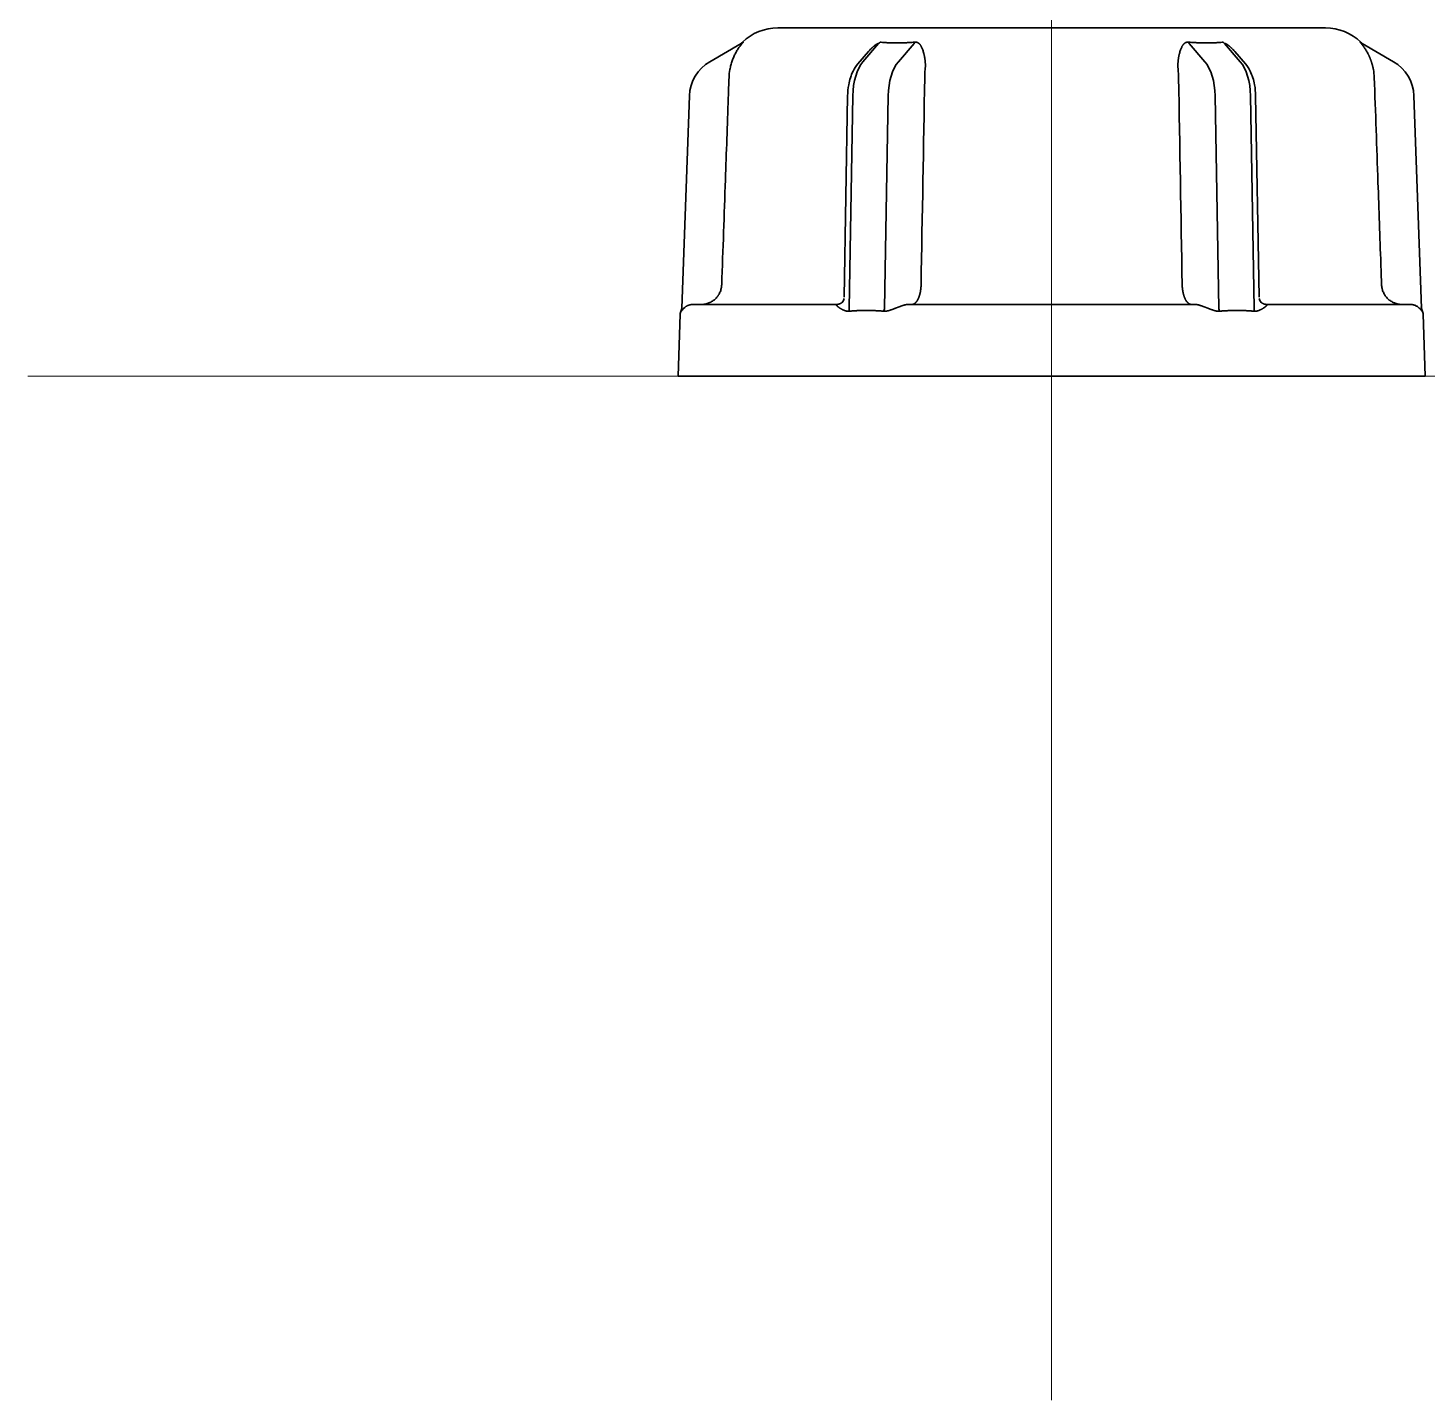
# Model space of a CAD drawing. Extents: x 6336 to 10269, y -393 to 2899.
# Drawn here: x 8641.7 to 8710, y 2008.5 to 2075.5 of the extents above; entities that cross this region are included whole.
import ezdxf

# ---------------------------------------------------------------- set-up
doc = ezdxf.new("R2010")
doc.units = 0
doc.header["$LTSCALE"] = 5
doc.layers.get('0').update_dxf_attribs({"linetype": 'CONTINUOUS', "lineweight": 0})
doc.layers.add('1', color=7, linetype='CONTINUOUS', true_color=0xffffff)

msp = doc.modelspace()

# ---------------------------------------------------------------- linework, layer by layer
at = {"color": 4}
for p, q in [((8691.673, 2108.526), (8691.673, 2008.526)), ((8641.673, 2058.526), (8741.673, 2058.526))]:
    msp.add_line(p, q, dxfattribs=at)
at = {"layer": '1', "color": 7, "linetype": 'Continuous', "lineweight": 35}
for p, q in [((8678.293, 2075.526), (8705.052, 2075.526)), ((8676.505, 2074.764), (8674.975, 2073.88)), ((8676.527, 2074.796), (8676.58, 2074.824)), ((8682.458, 2073.88), (8683.223, 2074.764)), ((8684.955, 2074.764), (8684.19, 2073.88)), ((8698.391, 2074.764), (8699.156, 2073.88)), ((8700.888, 2073.88), (8700.123, 2074.764)), ((8706.766, 2074.824), (8706.818, 2074.796)), ((8708.371, 2073.88), (8706.84, 2074.764)), ((8682.727, 2074.378), (8682.205, 2073.775)), ((8700.619, 2074.378), (8701.141, 2073.775)), ((8673.976, 2072.218), (8673.614, 2061.848)), ((8681.708, 2072.209), (8681.537, 2062.38)), ((8681.958, 2072.218), (8681.777, 2061.848)), ((8683.509, 2061.848), (8683.69, 2072.218)), ((8699.836, 2061.848), (8699.655, 2072.218)), ((8701.387, 2072.218), (8701.568, 2061.848)), ((8701.637, 2072.209), (8701.809, 2062.38)), ((8709.732, 2061.848), (8709.37, 2072.218)), ((8673.584, 2061.696), (8673.572, 2061.732)), ((8674.142, 2062.026), (8681.175, 2062.026)), ((8684.639, 2062.026), (8698.706, 2062.026)), ((8702.171, 2062.026), (8709.204, 2062.026)), ((8709.773, 2061.732), (8709.762, 2061.696)), ((8673.528, 2061.544), (8673.423, 2058.526)), ((8709.923, 2058.526), (8709.818, 2061.544)), ((8673.423, 2058.526), (8691.673, 2058.526)), ((8691.673, 2058.526), (8709.923, 2058.526))]:
    msp.add_line(p, q, dxfattribs=at)
for centre, radius, start, end in [((8678.293, 2073.026), 2.5, 90, 133.58391), ((8705.052, 2073.026), 2.5, 46.33055, 90), ((8675.975, 2072.148), 2, 120, 178), ((8707.371, 2072.148), 2, 2, 60), ((8674.028, 2061.526), 0.5, 155.77647, 178), ((8709.318, 2061.526), 0.5, 2, 24.23094)]:
    msp.add_arc(centre, radius, start, end, dxfattribs=at)
for centre, major_axis, ratio, start_param, end_param in [((8676.255, 2075.197), (0.25, -0.433), 0.982349, 0, 0.241128), ((8683.098, 2075.198), (-0.06, -0.497), 0.631469, 0.592654, 0.833485), ((8684.83, 2075.197), (0.05, -0.498), 0.350879, 0.480716, 0.72184), ((8707.09, 2075.197), (0.25, 0.433), 0.982349, 2.900465, 3.141593), ((8682.958, 2072.148), (0, -2), 0.5, 3.665191, 4.677482), ((8684.69, 2072.148), (0, 2), 0.5, 0.523599, 1.53589), ((8673.117, 2061.938), (0.5, -0.017), 1, 5.892448, 6.302148), ((8710.229, 2061.938), (-0.5, -0.017), 1, 6.264223, 6.674123)]:
    msp.add_ellipse(centre, major_axis=major_axis, ratio=ratio, start_param=start_param, end_param=end_param, dxfattribs=at)
at = {"layer": '1', "color": 7, "linetype": 'Continuous', "lineweight": 35, "extrusion": (0, 0, -1)}
for centre, major_axis, ratio, start_param, end_param in [((8698.516, 2075.197), (-0.05, -0.498), 0.350879, 0.480716, 0.72184), ((8700.248, 2075.198), (0.06, -0.497), 0.631469, 0.592654, 0.833485), ((8698.656, 2072.148), (0, 2), 0.5, 0.523599, 1.53589), ((8700.388, 2072.148), (0, -2), 0.5, 3.665191, 4.677482)]:
    msp.add_ellipse(centre, major_axis=major_axis, ratio=ratio, start_param=start_param, end_param=end_param, dxfattribs=at)
at = {"layer": '1', "color": 7, "linetype": 'Continuous', "lineweight": 35}
for points, knots in [([(8676.598, 2074.825), (8676.595, 2074.82), (8676.59, 2074.815), (8676.58, 2074.802), (8676.574, 2074.795), (8676.562, 2074.78), (8676.555, 2074.772), (8676.541, 2074.755), (8676.533, 2074.746), (8676.51, 2074.717), (8676.494, 2074.697), (8676.461, 2074.654), (8676.444, 2074.632), (8676.41, 2074.585), (8676.393, 2074.561), (8676.36, 2074.511), (8676.343, 2074.486), (8676.295, 2074.407), (8676.263, 2074.353), (8676.203, 2074.238), (8676.174, 2074.178), (8676.133, 2074.083), (8676.119, 2074.051), (8676.094, 2073.986), (8676.082, 2073.953), (8676.047, 2073.852), (8676.026, 2073.784), (8675.998, 2073.677), (8675.989, 2073.641), (8675.972, 2073.569), (8675.964, 2073.532), (8675.957, 2073.495)], [0, 0, 0, 0, 0.03125, 0.03125, 0.0625, 0.0625, 0.09375, 0.09375, 0.125, 0.125, 0.1875, 0.1875, 0.25, 0.25, 0.3125, 0.3125, 0.375, 0.375, 0.5, 0.5, 0.625, 0.625, 0.6875, 0.6875, 0.75, 0.75, 0.875, 0.875, 0.9375, 0.9375, 1, 1, 1, 1]), ([(8676.6, 2074.835), (8676.6, 2074.836), (8676.601, 2074.836), (8676.602, 2074.836), (8676.603, 2074.837), (8676.603, 2074.837), (8676.604, 2074.836), (8676.604, 2074.836), (8676.604, 2074.836), (8676.604, 2074.835), (8676.604, 2074.834), (8676.603, 2074.833), (8676.602, 2074.832), (8676.601, 2074.83), (8676.6, 2074.828), (8676.599, 2074.827), (8676.598, 2074.825), (8676.597, 2074.824)], [0, 0, 0, 0, 0.064705, 0.129409, 0.194181, 0.259085, 0.324187, 0.389554, 0.455249, 0.521337, 0.587879, 0.654936, 0.722569, 0.790837, 0.859794, 0.929498, 1, 1, 1, 1]), ([(8683.223, 2074.764), (8683.221, 2074.765), (8683.218, 2074.765), (8683.212, 2074.766), (8683.205, 2074.766), (8683.198, 2074.765), (8683.19, 2074.763), (8683.182, 2074.761), (8683.173, 2074.758), (8683.164, 2074.755), (8683.154, 2074.751), (8683.144, 2074.746), (8683.133, 2074.74), (8683.122, 2074.734), (8683.11, 2074.727), (8683.097, 2074.72), (8683.085, 2074.711), (8683.071, 2074.702), (8683.057, 2074.692), (8683.043, 2074.682), (8683.028, 2074.671), (8683.013, 2074.659), (8682.997, 2074.646), (8682.981, 2074.633), (8682.965, 2074.618), (8682.948, 2074.603), (8682.931, 2074.589), (8682.914, 2074.572), (8682.893, 2074.553), (8682.866, 2074.526), (8682.833, 2074.493), (8682.794, 2074.452), (8682.758, 2074.413), (8682.735, 2074.387), (8682.727, 2074.378)], [0, 0, 0, 0, 0.011196, 0.022245, 0.033363, 0.044763, 0.056639, 0.069167, 0.082495, 0.096747, 0.112024, 0.128408, 0.145965, 0.164751, 0.184809, 0.206175, 0.22888, 0.252949, 0.278402, 0.305258, 0.333531, 0.363235, 0.394381, 0.426978, 0.461034, 0.496558, 0.533556, 0.565127, 0.611078, 0.67141, 0.746123, 0.835219, 0.938696, 1, 1, 1, 1]), ([(8683.405, 2074.824), (8683.415, 2074.824), (8683.434, 2074.822), (8683.463, 2074.82), (8683.493, 2074.817), (8683.522, 2074.815), (8683.551, 2074.813), (8683.581, 2074.811), (8683.611, 2074.81), (8683.64, 2074.808), (8683.67, 2074.806), (8683.7, 2074.805), (8683.73, 2074.804), (8683.761, 2074.802), (8683.791, 2074.801), (8683.821, 2074.8), (8683.852, 2074.799), (8683.883, 2074.798), (8683.913, 2074.798), (8683.944, 2074.797), (8683.975, 2074.797), (8684.006, 2074.796), (8684.038, 2074.796), (8684.069, 2074.796), (8684.1, 2074.796), (8684.132, 2074.796), (8684.163, 2074.796), (8684.195, 2074.796), (8684.227, 2074.797), (8684.258, 2074.797), (8684.29, 2074.798), (8684.322, 2074.798), (8684.355, 2074.799), (8684.387, 2074.8), (8684.419, 2074.801), (8684.452, 2074.802), (8684.484, 2074.804), (8684.517, 2074.805), (8684.549, 2074.806), (8684.582, 2074.808), (8684.615, 2074.81), (8684.648, 2074.811), (8684.681, 2074.813), (8684.714, 2074.815), (8684.747, 2074.817), (8684.78, 2074.82), (8684.814, 2074.822), (8684.836, 2074.824), (8684.847, 2074.824)], [0, 0, 0, 0, 0.021779, 0.043552, 0.06532, 0.087084, 0.108843, 0.130598, 0.152348, 0.174095, 0.195838, 0.217578, 0.239315, 0.261049, 0.28278, 0.304509, 0.326236, 0.34796, 0.369683, 0.391405, 0.413126, 0.434845, 0.456564, 0.478282, 0.5, 0.521718, 0.543436, 0.565155, 0.586874, 0.608595, 0.630317, 0.65204, 0.673764, 0.695491, 0.71722, 0.738951, 0.760685, 0.782422, 0.804162, 0.825905, 0.847652, 0.869402, 0.891157, 0.912916, 0.93468, 0.956448, 0.978221, 1, 1, 1, 1]), ([(8684.983, 2074.835), (8684.986, 2074.836), (8684.991, 2074.836), (8684.999, 2074.836), (8685.007, 2074.837), (8685.014, 2074.837), (8685.022, 2074.836), (8685.03, 2074.836), (8685.037, 2074.836), (8685.045, 2074.835), (8685.052, 2074.834), (8685.059, 2074.833), (8685.067, 2074.832), (8685.074, 2074.83), (8685.081, 2074.828), (8685.088, 2074.827), (8685.093, 2074.825), (8685.095, 2074.824)], [0, 0, 0, 0, 0.064703, 0.129406, 0.194175, 0.259078, 0.32418, 0.389546, 0.455241, 0.521329, 0.587871, 0.654929, 0.722563, 0.790832, 0.859791, 0.929496, 1, 1, 1, 1]), ([(8685.095, 2074.824), (8685.097, 2074.824), (8685.101, 2074.822), (8685.108, 2074.82), (8685.114, 2074.818), (8685.12, 2074.815), (8685.126, 2074.812), (8685.132, 2074.809), (8685.138, 2074.806), (8685.145, 2074.802), (8685.151, 2074.798), (8685.157, 2074.794), (8685.163, 2074.79), (8685.169, 2074.786), (8685.175, 2074.781), (8685.181, 2074.776), (8685.187, 2074.771), (8685.194, 2074.766), (8685.2, 2074.76), (8685.206, 2074.754), (8685.212, 2074.748), (8685.218, 2074.742), (8685.224, 2074.735), (8685.237, 2074.721), (8685.255, 2074.699), (8685.277, 2074.668), (8685.298, 2074.634), (8685.322, 2074.589), (8685.349, 2074.53), (8685.378, 2074.455), (8685.405, 2074.371), (8685.424, 2074.299), (8685.438, 2074.245), (8685.446, 2074.212), (8685.454, 2074.178), (8685.461, 2074.145), (8685.467, 2074.111), (8685.473, 2074.077), (8685.479, 2074.043), (8685.484, 2074.009), (8685.488, 2073.975), (8685.492, 2073.941), (8685.496, 2073.907), (8685.499, 2073.872), (8685.501, 2073.838), (8685.503, 2073.804), (8685.504, 2073.769), (8685.505, 2073.735), (8685.505, 2073.701), (8685.505, 2073.666), (8685.504, 2073.632), (8685.503, 2073.598), (8685.501, 2073.563), (8685.498, 2073.529), (8685.496, 2073.506), (8685.495, 2073.495)], [0, 0, 0, 0, 0.004712, 0.009534, 0.014468, 0.019518, 0.02469, 0.029985, 0.035407, 0.04096, 0.046646, 0.052467, 0.058427, 0.064527, 0.070769, 0.077156, 0.083689, 0.09037, 0.0972, 0.104182, 0.111317, 0.118606, 0.126049, 0.13365, 0.16436, 0.195902, 0.228345, 0.261749, 0.318602, 0.379208, 0.44371, 0.512228, 0.53576, 0.559032, 0.582049, 0.604817, 0.627343, 0.649632, 0.671691, 0.693528, 0.715149, 0.736562, 0.757775, 0.778796, 0.799634, 0.820297, 0.840795, 0.861137, 0.881332, 0.901391, 0.921323, 0.94114, 0.960851, 0.980467, 1, 1, 1, 1]), ([(8698.251, 2074.824), (8698.249, 2074.824), (8698.244, 2074.822), (8698.238, 2074.82), (8698.232, 2074.818), (8698.226, 2074.815), (8698.22, 2074.812), (8698.213, 2074.809), (8698.207, 2074.806), (8698.201, 2074.802), (8698.195, 2074.798), (8698.189, 2074.794), (8698.183, 2074.79), (8698.177, 2074.786), (8698.171, 2074.781), (8698.164, 2074.776), (8698.158, 2074.771), (8698.152, 2074.766), (8698.146, 2074.76), (8698.14, 2074.754), (8698.134, 2074.748), (8698.128, 2074.742), (8698.121, 2074.735), (8698.109, 2074.721), (8698.091, 2074.699), (8698.069, 2074.668), (8698.048, 2074.634), (8698.023, 2074.589), (8697.997, 2074.53), (8697.968, 2074.455), (8697.941, 2074.371), (8697.921, 2074.299), (8697.907, 2074.245), (8697.9, 2074.212), (8697.892, 2074.178), (8697.885, 2074.145), (8697.879, 2074.111), (8697.872, 2074.077), (8697.867, 2074.043), (8697.862, 2074.009), (8697.857, 2073.975), (8697.853, 2073.941), (8697.85, 2073.907), (8697.847, 2073.872), (8697.845, 2073.838), (8697.843, 2073.804), (8697.841, 2073.769), (8697.841, 2073.735), (8697.84, 2073.701), (8697.841, 2073.666), (8697.842, 2073.632), (8697.843, 2073.598), (8697.845, 2073.563), (8697.848, 2073.529), (8697.85, 2073.506), (8697.851, 2073.495)], [0, 0, 0, 0, 0.004712, 0.009534, 0.014468, 0.019518, 0.02469, 0.029985, 0.035407, 0.04096, 0.046646, 0.052467, 0.058427, 0.064527, 0.070769, 0.077156, 0.083689, 0.09037, 0.0972, 0.104182, 0.111317, 0.118606, 0.126049, 0.13365, 0.16436, 0.195902, 0.228345, 0.261749, 0.318602, 0.379208, 0.44371, 0.512228, 0.53576, 0.559032, 0.582049, 0.604817, 0.627343, 0.649632, 0.671691, 0.693528, 0.715149, 0.736562, 0.757775, 0.778796, 0.799634, 0.820297, 0.840795, 0.861137, 0.881332, 0.901391, 0.921323, 0.94114, 0.960851, 0.980467, 1, 1, 1, 1]), ([(8698.363, 2074.835), (8698.36, 2074.836), (8698.355, 2074.836), (8698.347, 2074.836), (8698.339, 2074.837), (8698.331, 2074.837), (8698.324, 2074.836), (8698.316, 2074.836), (8698.309, 2074.836), (8698.301, 2074.835), (8698.294, 2074.834), (8698.286, 2074.833), (8698.279, 2074.832), (8698.272, 2074.83), (8698.265, 2074.828), (8698.258, 2074.827), (8698.253, 2074.825), (8698.251, 2074.824)], [0, 0, 0, 0, 0.064703, 0.129406, 0.194175, 0.259078, 0.32418, 0.389546, 0.455241, 0.521329, 0.587871, 0.654929, 0.722563, 0.790832, 0.859791, 0.929496, 1, 1, 1, 1]), ([(8699.94, 2074.824), (8699.931, 2074.824), (8699.911, 2074.822), (8699.882, 2074.82), (8699.853, 2074.817), (8699.824, 2074.815), (8699.794, 2074.813), (8699.765, 2074.811), (8699.735, 2074.81), (8699.705, 2074.808), (8699.675, 2074.806), (8699.645, 2074.805), (8699.615, 2074.804), (8699.585, 2074.802), (8699.555, 2074.801), (8699.524, 2074.8), (8699.494, 2074.799), (8699.463, 2074.798), (8699.432, 2074.798), (8699.401, 2074.797), (8699.371, 2074.797), (8699.339, 2074.796), (8699.308, 2074.796), (8699.277, 2074.796), (8699.246, 2074.796), (8699.214, 2074.796), (8699.183, 2074.796), (8699.151, 2074.796), (8699.119, 2074.797), (8699.087, 2074.797), (8699.055, 2074.798), (8699.023, 2074.798), (8698.991, 2074.799), (8698.959, 2074.8), (8698.927, 2074.801), (8698.894, 2074.802), (8698.862, 2074.804), (8698.829, 2074.805), (8698.796, 2074.806), (8698.764, 2074.808), (8698.731, 2074.81), (8698.698, 2074.811), (8698.665, 2074.813), (8698.632, 2074.815), (8698.599, 2074.817), (8698.565, 2074.82), (8698.532, 2074.822), (8698.51, 2074.824), (8698.499, 2074.824)], [0, 0, 0, 0, 0.021779, 0.043552, 0.06532, 0.087084, 0.108843, 0.130598, 0.152348, 0.174095, 0.195838, 0.217578, 0.239315, 0.261049, 0.28278, 0.304509, 0.326236, 0.34796, 0.369683, 0.391405, 0.413126, 0.434845, 0.456564, 0.478282, 0.5, 0.521718, 0.543436, 0.565155, 0.586874, 0.608595, 0.630317, 0.65204, 0.673764, 0.695491, 0.71722, 0.738951, 0.760685, 0.782422, 0.804162, 0.825905, 0.847652, 0.869402, 0.891157, 0.912916, 0.93468, 0.956448, 0.978221, 1, 1, 1, 1]), ([(8700.123, 2074.764), (8700.124, 2074.765), (8700.128, 2074.765), (8700.134, 2074.766), (8700.141, 2074.766), (8700.148, 2074.765), (8700.156, 2074.763), (8700.164, 2074.761), (8700.173, 2074.758), (8700.182, 2074.755), (8700.192, 2074.751), (8700.202, 2074.746), (8700.213, 2074.74), (8700.224, 2074.734), (8700.236, 2074.727), (8700.248, 2074.72), (8700.261, 2074.711), (8700.275, 2074.702), (8700.288, 2074.692), (8700.303, 2074.682), (8700.317, 2074.671), (8700.333, 2074.659), (8700.348, 2074.646), (8700.364, 2074.633), (8700.381, 2074.618), (8700.398, 2074.603), (8700.414, 2074.589), (8700.432, 2074.572), (8700.453, 2074.553), (8700.48, 2074.526), (8700.513, 2074.493), (8700.552, 2074.452), (8700.588, 2074.413), (8700.61, 2074.387), (8700.619, 2074.378)], [0, 0, 0, 0, 0.011196, 0.022245, 0.033363, 0.044763, 0.056639, 0.069167, 0.082495, 0.096747, 0.112024, 0.128408, 0.145965, 0.164751, 0.184809, 0.206175, 0.22888, 0.252949, 0.278402, 0.305258, 0.333531, 0.363235, 0.394381, 0.426978, 0.461034, 0.496558, 0.533556, 0.565127, 0.611078, 0.67141, 0.746123, 0.835219, 0.938696, 1, 1, 1, 1]), ([(8706.747, 2074.826), (8706.744, 2074.831), (8706.742, 2074.834), (8706.741, 2074.836), (8706.742, 2074.837), (8706.743, 2074.837), (8706.744, 2074.836), (8706.746, 2074.835)], [0, 0, 0, 0, 0.5, 0.5, 0.75, 0.75, 1, 1, 1, 1]), ([(8707.389, 2073.495), (8707.388, 2073.501), (8707.385, 2073.512), (8707.382, 2073.53), (8707.378, 2073.547), (8707.375, 2073.564), (8707.371, 2073.582), (8707.367, 2073.599), (8707.363, 2073.616), (8707.359, 2073.634), (8707.355, 2073.651), (8707.35, 2073.668), (8707.346, 2073.686), (8707.341, 2073.703), (8707.337, 2073.72), (8707.332, 2073.737), (8707.327, 2073.755), (8707.322, 2073.772), (8707.317, 2073.789), (8707.312, 2073.806), (8707.307, 2073.824), (8707.301, 2073.841), (8707.296, 2073.858), (8707.29, 2073.875), (8707.284, 2073.892), (8707.279, 2073.909), (8707.273, 2073.926), (8707.267, 2073.943), (8707.26, 2073.961), (8707.254, 2073.978), (8707.248, 2073.995), (8707.241, 2074.011), (8707.235, 2074.028), (8707.228, 2074.045), (8707.221, 2074.062), (8707.214, 2074.079), (8707.207, 2074.096), (8707.2, 2074.113), (8707.193, 2074.129), (8707.185, 2074.146), (8707.178, 2074.163), (8707.17, 2074.179), (8707.162, 2074.196), (8707.155, 2074.212), (8707.147, 2074.229), (8707.138, 2074.245), (8707.13, 2074.262), (8707.109, 2074.302), (8707.076, 2074.365), (8707.027, 2074.448), (8706.978, 2074.525), (8706.94, 2074.58), (8706.914, 2074.616), (8706.899, 2074.635), (8706.886, 2074.653), (8706.873, 2074.67), (8706.86, 2074.686), (8706.848, 2074.702), (8706.837, 2074.716), (8706.826, 2074.73), (8706.816, 2074.742), (8706.806, 2074.754), (8706.797, 2074.765), (8706.788, 2074.775), (8706.781, 2074.785), (8706.774, 2074.793), (8706.767, 2074.801), (8706.761, 2074.808), (8706.756, 2074.814), (8706.752, 2074.82), (8706.75, 2074.823), (8706.749, 2074.824)], [0, 0, 0, 0, 0.009877, 0.019767, 0.029672, 0.039593, 0.049532, 0.059489, 0.069466, 0.079465, 0.089487, 0.099532, 0.109604, 0.119701, 0.129827, 0.139983, 0.150168, 0.160386, 0.170636, 0.180921, 0.191241, 0.201598, 0.211992, 0.222425, 0.232899, 0.243413, 0.253969, 0.264569, 0.275213, 0.285903, 0.296638, 0.307422, 0.318253, 0.329134, 0.340065, 0.351048, 0.362082, 0.373169, 0.384311, 0.395507, 0.406758, 0.418066, 0.429432, 0.440855, 0.452337, 0.463878, 0.475479, 0.487142, 0.550852, 0.613762, 0.67598, 0.737614, 0.755418, 0.772724, 0.789538, 0.805867, 0.821719, 0.837101, 0.852024, 0.866497, 0.88053, 0.894136, 0.907328, 0.92012, 0.932528, 0.94457, 0.956263, 0.96763, 0.978691, 0.989473, 1, 1, 1, 1]), ([(8682.205, 2073.775), (8682.115, 2073.667), (8681.923, 2073.374), (8681.754, 2072.824), (8681.712, 2072.399), (8681.708, 2072.209)], [0, 0, 0, 0, 0.282047, 0.696349, 1, 1, 1, 1]), ([(8701.141, 2073.775), (8701.231, 2073.667), (8701.423, 2073.374), (8701.592, 2072.824), (8701.634, 2072.399), (8701.637, 2072.209)], [0, 0, 0, 0, 0.282047, 0.696349, 1, 1, 1, 1]), ([(8675.914, 2073.113), (8675.902, 2072.78), (8675.89, 2072.447), (8675.832, 2070.781), (8675.785, 2069.449), (8675.678, 2066.408), (8675.618, 2064.7), (8675.558, 2062.991)], [0, 0, 0, 0, 0.098732, 0.098732, 0.493661, 0.493661, 1, 1, 1, 1]), ([(8707.788, 2062.991), (8707.776, 2063.324), (8707.764, 2063.657), (8707.706, 2065.323), (8707.659, 2066.656), (8707.552, 2069.697), (8707.492, 2071.405), (8707.432, 2073.113)], [0, 0, 0, 0, 0.098732, 0.098732, 0.493661, 0.493661, 1, 1, 1, 1]), ([(8675.558, 2062.991), (8675.557, 2062.959), (8675.554, 2062.927), (8675.548, 2062.879), (8675.545, 2062.863), (8675.539, 2062.831), (8675.536, 2062.816), (8675.518, 2062.737), (8675.498, 2062.677), (8675.459, 2062.589), (8675.444, 2062.561), (8675.42, 2062.519), (8675.412, 2062.505), (8675.395, 2062.478), (8675.386, 2062.464), (8675.34, 2062.399), (8675.299, 2062.351), (8675.241, 2062.295), (8675.229, 2062.284), (8675.205, 2062.263), (8675.193, 2062.253), (8675.155, 2062.223), (8675.129, 2062.204), (8675.049, 2062.152), (8674.992, 2062.123), (8674.903, 2062.087), (8674.873, 2062.076), (8674.811, 2062.058), (8674.78, 2062.05), (8674.687, 2062.032), (8674.623, 2062.026), (8674.559, 2062.026)], [0, 0, 0, 0, 0.0625, 0.0625, 0.09375, 0.09375, 0.125, 0.125, 0.25, 0.25, 0.3125, 0.3125, 0.34375, 0.34375, 0.375, 0.375, 0.5, 0.5, 0.53125, 0.53125, 0.5625, 0.5625, 0.625, 0.625, 0.75, 0.75, 0.8125, 0.8125, 0.875, 0.875, 1, 1, 1, 1]), ([(8685.296, 2062.991), (8685.296, 2062.989), (8685.296, 2062.983), (8685.295, 2062.975), (8685.295, 2062.967), (8685.295, 2062.959), (8685.295, 2062.951), (8685.294, 2062.942), (8685.294, 2062.934), (8685.294, 2062.926), (8685.293, 2062.917), (8685.293, 2062.909), (8685.292, 2062.901), (8685.292, 2062.892), (8685.291, 2062.883), (8685.291, 2062.875), (8685.29, 2062.866), (8685.289, 2062.857), (8685.289, 2062.849), (8685.288, 2062.84), (8685.287, 2062.831), (8685.286, 2062.822), (8685.285, 2062.813), (8685.284, 2062.804), (8685.283, 2062.795), (8685.282, 2062.786), (8685.281, 2062.777), (8685.28, 2062.768), (8685.279, 2062.759), (8685.278, 2062.75), (8685.277, 2062.741), (8685.275, 2062.732), (8685.274, 2062.722), (8685.273, 2062.713), (8685.271, 2062.704), (8685.27, 2062.695), (8685.268, 2062.685), (8685.267, 2062.676), (8685.265, 2062.667), (8685.263, 2062.657), (8685.262, 2062.648), (8685.26, 2062.638), (8685.258, 2062.629), (8685.256, 2062.62), (8685.254, 2062.61), (8685.252, 2062.601), (8685.25, 2062.591), (8685.248, 2062.582), (8685.246, 2062.573), (8685.244, 2062.563), (8685.242, 2062.554), (8685.239, 2062.544), (8685.237, 2062.535), (8685.235, 2062.525), (8685.232, 2062.516), (8685.23, 2062.507), (8685.227, 2062.497), (8685.224, 2062.488), (8685.222, 2062.479), (8685.219, 2062.469), (8685.216, 2062.46), (8685.213, 2062.451), (8685.21, 2062.442), (8685.207, 2062.432), (8685.204, 2062.423), (8685.201, 2062.414), (8685.198, 2062.405), (8685.194, 2062.396), (8685.191, 2062.387), (8685.188, 2062.378), (8685.184, 2062.369), (8685.181, 2062.36), (8685.177, 2062.351), (8685.174, 2062.343), (8685.17, 2062.334), (8685.166, 2062.325), (8685.162, 2062.317), (8685.158, 2062.308), (8685.154, 2062.3), (8685.15, 2062.291), (8685.146, 2062.283), (8685.142, 2062.275), (8685.138, 2062.267), (8685.134, 2062.258), (8685.13, 2062.25), (8685.125, 2062.243), (8685.121, 2062.235), (8685.116, 2062.227), (8685.112, 2062.219), (8685.107, 2062.212), (8685.102, 2062.205), (8685.098, 2062.197), (8685.093, 2062.19), (8685.088, 2062.183), (8685.083, 2062.176), (8685.078, 2062.169), (8685.073, 2062.162), (8685.068, 2062.156), (8685.063, 2062.149), (8685.057, 2062.143), (8685.052, 2062.137), (8685.047, 2062.131), (8685.041, 2062.125), (8685.036, 2062.119), (8685.03, 2062.113), (8685.025, 2062.108), (8685.019, 2062.102), (8685.013, 2062.097), (8685.007, 2062.092), (8685.002, 2062.087), (8684.996, 2062.082), (8684.99, 2062.078), (8684.984, 2062.073), (8684.978, 2062.069), (8684.972, 2062.065), (8684.966, 2062.061), (8684.959, 2062.058), (8684.953, 2062.054), (8684.947, 2062.051), (8684.941, 2062.048), (8684.934, 2062.045), (8684.928, 2062.042), (8684.921, 2062.04), (8684.915, 2062.037), (8684.908, 2062.035), (8684.902, 2062.033), (8684.895, 2062.032), (8684.888, 2062.03), (8684.882, 2062.029), (8684.875, 2062.028), (8684.868, 2062.027), (8684.861, 2062.027), (8684.855, 2062.026), (8684.85, 2062.026), (8684.848, 2062.026)], [0, 0, 0, 0, 0.005202, 0.01044, 0.015714, 0.021025, 0.026371, 0.031754, 0.037173, 0.042628, 0.048119, 0.053646, 0.05921, 0.06481, 0.070446, 0.076118, 0.081826, 0.087571, 0.093352, 0.099169, 0.105022, 0.110911, 0.116837, 0.122798, 0.128796, 0.134831, 0.140901, 0.147008, 0.15315, 0.159329, 0.165545, 0.171796, 0.178084, 0.184408, 0.190768, 0.197164, 0.203597, 0.210066, 0.216571, 0.223112, 0.22969, 0.236304, 0.242954, 0.24964, 0.256363, 0.263122, 0.269917, 0.276748, 0.283615, 0.290519, 0.297459, 0.304436, 0.311448, 0.318497, 0.325582, 0.332703, 0.339861, 0.347055, 0.354285, 0.361551, 0.368854, 0.376193, 0.383568, 0.39098, 0.398428, 0.405912, 0.413432, 0.420988, 0.428581, 0.43621, 0.443876, 0.451578, 0.459316, 0.46709, 0.474901, 0.482747, 0.490631, 0.49855, 0.506506, 0.514498, 0.522526, 0.530591, 0.538692, 0.546829, 0.555002, 0.563212, 0.571458, 0.579741, 0.58806, 0.596415, 0.604806, 0.613234, 0.621698, 0.630198, 0.638734, 0.647307, 0.655917, 0.664562, 0.673244, 0.681962, 0.690717, 0.699507, 0.708335, 0.717198, 0.726098, 0.735034, 0.744006, 0.753015, 0.76206, 0.771142, 0.78026, 0.789414, 0.798604, 0.807831, 0.817094, 0.826394, 0.835729, 0.845102, 0.85451, 0.863955, 0.873436, 0.882954, 0.892508, 0.902098, 0.911724, 0.921387, 0.931087, 0.940822, 0.950594, 0.960403, 0.970248, 0.980129, 0.990046, 1, 1, 1, 1]), ([(8698.05, 2062.991), (8698.05, 2062.989), (8698.05, 2062.983), (8698.05, 2062.975), (8698.051, 2062.967), (8698.051, 2062.959), (8698.051, 2062.951), (8698.051, 2062.942), (8698.052, 2062.934), (8698.052, 2062.926), (8698.053, 2062.917), (8698.053, 2062.909), (8698.053, 2062.901), (8698.054, 2062.892), (8698.055, 2062.883), (8698.055, 2062.875), (8698.056, 2062.866), (8698.056, 2062.857), (8698.057, 2062.849), (8698.058, 2062.84), (8698.059, 2062.831), (8698.06, 2062.822), (8698.06, 2062.813), (8698.061, 2062.804), (8698.062, 2062.795), (8698.063, 2062.786), (8698.064, 2062.777), (8698.065, 2062.768), (8698.067, 2062.759), (8698.068, 2062.75), (8698.069, 2062.741), (8698.07, 2062.732), (8698.072, 2062.722), (8698.073, 2062.713), (8698.074, 2062.704), (8698.076, 2062.695), (8698.077, 2062.685), (8698.079, 2062.676), (8698.081, 2062.667), (8698.082, 2062.657), (8698.084, 2062.648), (8698.086, 2062.638), (8698.088, 2062.629), (8698.089, 2062.62), (8698.091, 2062.61), (8698.093, 2062.601), (8698.095, 2062.591), (8698.098, 2062.582), (8698.1, 2062.573), (8698.102, 2062.563), (8698.104, 2062.554), (8698.106, 2062.544), (8698.109, 2062.535), (8698.111, 2062.525), (8698.114, 2062.516), (8698.116, 2062.507), (8698.119, 2062.497), (8698.122, 2062.488), (8698.124, 2062.479), (8698.127, 2062.469), (8698.13, 2062.46), (8698.133, 2062.451), (8698.136, 2062.442), (8698.139, 2062.432), (8698.142, 2062.423), (8698.145, 2062.414), (8698.148, 2062.405), (8698.151, 2062.396), (8698.155, 2062.387), (8698.158, 2062.378), (8698.162, 2062.369), (8698.165, 2062.36), (8698.169, 2062.351), (8698.172, 2062.343), (8698.176, 2062.334), (8698.18, 2062.325), (8698.183, 2062.317), (8698.187, 2062.308), (8698.191, 2062.3), (8698.195, 2062.291), (8698.199, 2062.283), (8698.203, 2062.275), (8698.208, 2062.267), (8698.212, 2062.258), (8698.216, 2062.25), (8698.221, 2062.243), (8698.225, 2062.235), (8698.23, 2062.227), (8698.234, 2062.219), (8698.239, 2062.212), (8698.243, 2062.205), (8698.248, 2062.197), (8698.253, 2062.19), (8698.258, 2062.183), (8698.263, 2062.176), (8698.268, 2062.169), (8698.273, 2062.162), (8698.278, 2062.156), (8698.283, 2062.149), (8698.288, 2062.143), (8698.294, 2062.137), (8698.299, 2062.131), (8698.305, 2062.125), (8698.31, 2062.119), (8698.316, 2062.113), (8698.321, 2062.108), (8698.327, 2062.102), (8698.333, 2062.097), (8698.338, 2062.092), (8698.344, 2062.087), (8698.35, 2062.082), (8698.356, 2062.078), (8698.362, 2062.073), (8698.368, 2062.069), (8698.374, 2062.065), (8698.38, 2062.061), (8698.386, 2062.058), (8698.393, 2062.054), (8698.399, 2062.051), (8698.405, 2062.048), (8698.411, 2062.045), (8698.418, 2062.042), (8698.424, 2062.04), (8698.431, 2062.037), (8698.437, 2062.035), (8698.444, 2062.033), (8698.451, 2062.032), (8698.457, 2062.03), (8698.464, 2062.029), (8698.471, 2062.028), (8698.477, 2062.027), (8698.484, 2062.027), (8698.491, 2062.026), (8698.496, 2062.026), (8698.498, 2062.026)], [0, 0, 0, 0, 0.005202, 0.01044, 0.015714, 0.021025, 0.026371, 0.031754, 0.037173, 0.042628, 0.048119, 0.053646, 0.05921, 0.06481, 0.070446, 0.076118, 0.081826, 0.087571, 0.093352, 0.099169, 0.105022, 0.110911, 0.116837, 0.122798, 0.128796, 0.134831, 0.140901, 0.147008, 0.15315, 0.159329, 0.165545, 0.171796, 0.178084, 0.184408, 0.190768, 0.197164, 0.203597, 0.210066, 0.216571, 0.223112, 0.22969, 0.236304, 0.242954, 0.24964, 0.256363, 0.263122, 0.269917, 0.276748, 0.283615, 0.290519, 0.297459, 0.304436, 0.311448, 0.318497, 0.325582, 0.332703, 0.339861, 0.347055, 0.354285, 0.361551, 0.368854, 0.376193, 0.383568, 0.39098, 0.398428, 0.405912, 0.413432, 0.420988, 0.428581, 0.43621, 0.443876, 0.451578, 0.459316, 0.46709, 0.474901, 0.482747, 0.490631, 0.49855, 0.506506, 0.514498, 0.522526, 0.530591, 0.538692, 0.546829, 0.555002, 0.563212, 0.571458, 0.579741, 0.58806, 0.596415, 0.604806, 0.613234, 0.621698, 0.630198, 0.638734, 0.647307, 0.655917, 0.664562, 0.673244, 0.681962, 0.690717, 0.699507, 0.708335, 0.717198, 0.726098, 0.735034, 0.744006, 0.753015, 0.76206, 0.771142, 0.78026, 0.789414, 0.798604, 0.807831, 0.817094, 0.826394, 0.835729, 0.845102, 0.85451, 0.863955, 0.873436, 0.882954, 0.892508, 0.902098, 0.911724, 0.921387, 0.931087, 0.940822, 0.950594, 0.960403, 0.970248, 0.980129, 0.990046, 1, 1, 1, 1]), ([(8708.787, 2062.026), (8708.771, 2062.026), (8708.755, 2062.027), (8708.723, 2062.028), (8708.707, 2062.029), (8708.659, 2062.034), (8708.627, 2062.038), (8708.534, 2062.057), (8708.473, 2062.075), (8708.398, 2062.105), (8708.383, 2062.111), (8708.354, 2062.125), (8708.311, 2062.146), (8708.243, 2062.186), (8708.191, 2062.223), (8708.153, 2062.253), (8708.141, 2062.263), (8708.117, 2062.284), (8708.105, 2062.295), (8708.07, 2062.328), (8708.048, 2062.352), (8708.017, 2062.388), (8708.007, 2062.401), (8707.987, 2062.426), (8707.977, 2062.439), (8707.931, 2062.505), (8707.9, 2062.561), (8707.861, 2062.648), (8707.849, 2062.677), (8707.834, 2062.723), (8707.829, 2062.739), (8707.821, 2062.77), (8707.817, 2062.785), (8707.799, 2062.863), (8707.79, 2062.927), (8707.788, 2062.991)], [0, 0, 0, 0, 0.03125, 0.03125, 0.0625, 0.0625, 0.125, 0.125, 0.25, 0.25, 0.28125, 0.28125, 0.3125, 0.375, 0.4375, 0.4375, 0.46875, 0.46875, 0.5, 0.5, 0.5625, 0.5625, 0.59375, 0.59375, 0.625, 0.625, 0.75, 0.75, 0.8125, 0.8125, 0.84375, 0.84375, 0.875, 0.875, 1, 1, 1, 1]), ([(8674.142, 2062.026), (8674.128, 2062.026), (8674.114, 2062.026), (8674.088, 2062.024), (8674.075, 2062.022), (8674.05, 2062.018), (8674.038, 2062.016), (8674.014, 2062.011), (8674.003, 2062.008), (8673.97, 2061.999), (8673.949, 2061.992), (8673.92, 2061.981), (8673.911, 2061.977), (8673.893, 2061.969), (8673.884, 2061.965), (8673.859, 2061.952), (8673.843, 2061.944), (8673.813, 2061.926), (8673.799, 2061.916), (8673.773, 2061.898), (8673.761, 2061.888), (8673.737, 2061.869), (8673.726, 2061.859), (8673.695, 2061.83), (8673.678, 2061.811), (8673.647, 2061.774), (8673.633, 2061.756), (8673.617, 2061.732), (8673.612, 2061.725), (8673.603, 2061.712), (8673.599, 2061.706), (8673.592, 2061.698), (8673.59, 2061.695), (8673.586, 2061.693), (8673.584, 2061.693), (8673.584, 2061.696)], [0, 0, 0, 0, 0.03125, 0.03125, 0.0625, 0.0625, 0.09375, 0.09375, 0.125, 0.125, 0.1875, 0.1875, 0.21875, 0.21875, 0.25, 0.25, 0.3125, 0.3125, 0.375, 0.375, 0.4375, 0.4375, 0.5, 0.5, 0.625, 0.625, 0.75, 0.75, 0.8125, 0.8125, 0.875, 0.875, 0.9375, 0.9375, 1, 1, 1, 1]), ([(8681.274, 2061.886), (8681.27, 2061.888), (8681.264, 2061.893), (8681.255, 2061.899), (8681.247, 2061.906), (8681.238, 2061.912), (8681.231, 2061.918), (8681.223, 2061.924), (8681.216, 2061.93), (8681.209, 2061.936), (8681.203, 2061.941), (8681.197, 2061.947), (8681.192, 2061.952), (8681.186, 2061.957), (8681.182, 2061.962), (8681.177, 2061.966), (8681.173, 2061.971), (8681.169, 2061.975), (8681.166, 2061.979), (8681.162, 2061.983), (8681.16, 2061.987), (8681.157, 2061.991), (8681.155, 2061.994), (8681.153, 2061.998), (8681.152, 2062.001), (8681.151, 2062.004), (8681.15, 2062.006), (8681.149, 2062.009), (8681.149, 2062.011), (8681.15, 2062.013), (8681.15, 2062.015), (8681.151, 2062.017), (8681.152, 2062.019), (8681.153, 2062.021), (8681.155, 2062.022), (8681.157, 2062.023), (8681.159, 2062.024), (8681.162, 2062.025), (8681.165, 2062.025), (8681.168, 2062.026), (8681.171, 2062.026), (8681.174, 2062.026), (8681.175, 2062.026)], [0, 0, 0, 0, 0.035073, 0.069552, 0.103441, 0.136743, 0.169461, 0.201601, 0.233165, 0.264159, 0.294588, 0.324455, 0.353767, 0.382529, 0.410747, 0.438426, 0.465574, 0.492197, 0.518301, 0.543896, 0.568988, 0.593586, 0.6177, 0.641338, 0.66451, 0.687227, 0.7095, 0.731341, 0.752762, 0.773776, 0.794397, 0.81464, 0.834519, 0.854051, 0.873253, 0.892142, 0.910736, 0.929056, 0.947121, 0.964952, 0.982571, 1, 1, 1, 1]), ([(8681.175, 2062.026), (8681.175, 2062.026), (8681.176, 2062.026), (8681.178, 2062.026), (8681.18, 2062.026), (8681.182, 2062.026), (8681.185, 2062.026), (8681.189, 2062.026), (8681.193, 2062.027), (8681.198, 2062.027), (8681.204, 2062.027), (8681.21, 2062.028), (8681.217, 2062.028), (8681.224, 2062.029), (8681.232, 2062.031), (8681.24, 2062.032), (8681.249, 2062.034), (8681.259, 2062.036), (8681.269, 2062.038), (8681.279, 2062.041), (8681.29, 2062.044), (8681.302, 2062.048), (8681.314, 2062.053), (8681.326, 2062.058), (8681.339, 2062.064), (8681.352, 2062.07), (8681.366, 2062.078), (8681.38, 2062.086), (8681.394, 2062.095), (8681.408, 2062.105), (8681.423, 2062.117), (8681.437, 2062.129), (8681.452, 2062.142), (8681.466, 2062.157), (8681.475, 2062.167), (8681.48, 2062.173)], [0, 0, 0, 0, 0.002611, 0.00694, 0.012997, 0.020783, 0.0303, 0.041547, 0.054527, 0.069238, 0.085681, 0.103857, 0.123764, 0.145404, 0.168776, 0.19388, 0.220716, 0.249285, 0.279587, 0.31162, 0.345386, 0.380884, 0.418115, 0.457078, 0.497773, 0.540201, 0.58436, 0.630253, 0.677877, 0.727234, 0.778323, 0.831144, 0.885697, 0.941982, 1, 1, 1, 1]), ([(8681.784, 2061.696), (8681.781, 2061.695), (8681.775, 2061.695), (8681.766, 2061.694), (8681.757, 2061.694), (8681.747, 2061.694), (8681.738, 2061.694), (8681.728, 2061.694), (8681.719, 2061.694), (8681.709, 2061.695), (8681.7, 2061.696), (8681.69, 2061.697), (8681.68, 2061.698), (8681.67, 2061.7), (8681.66, 2061.701), (8681.651, 2061.703), (8681.641, 2061.705), (8681.631, 2061.708), (8681.62, 2061.71), (8681.61, 2061.713), (8681.6, 2061.716), (8681.59, 2061.719), (8681.58, 2061.722), (8681.57, 2061.725), (8681.559, 2061.729), (8681.549, 2061.733), (8681.539, 2061.737), (8681.528, 2061.741), (8681.518, 2061.745), (8681.508, 2061.75), (8681.497, 2061.755), (8681.487, 2061.76), (8681.472, 2061.767), (8681.453, 2061.776), (8681.43, 2061.788), (8681.408, 2061.8), (8681.387, 2061.812), (8681.366, 2061.825), (8681.346, 2061.837), (8681.327, 2061.849), (8681.308, 2061.862), (8681.29, 2061.874), (8681.279, 2061.882), (8681.274, 2061.886)], [0, 0, 0, 0, 0.014414, 0.028974, 0.043684, 0.058551, 0.073581, 0.088779, 0.104152, 0.119704, 0.13544, 0.151365, 0.167484, 0.183801, 0.200322, 0.217049, 0.233988, 0.251142, 0.268514, 0.286109, 0.303929, 0.321979, 0.34026, 0.358778, 0.377533, 0.39653, 0.41577, 0.435257, 0.454992, 0.474978, 0.495218, 0.515714, 0.536467, 0.583885, 0.63104, 0.677944, 0.724604, 0.77103, 0.817232, 0.86322, 0.909004, 0.954594, 1, 1, 1, 1]), ([(8681.541, 2062.317), (8681.535, 2062.284), (8681.511, 2062.218), (8681.462, 2062.135), (8681.414, 2062.1), (8681.401, 2062.092)], [0, 0, 0, 0, 0.407874, 0.854533, 1, 1, 1, 1]), ([(8683.472, 2061.696), (8683.459, 2061.697), (8683.432, 2061.7), (8683.391, 2061.703), (8683.349, 2061.707), (8683.307, 2061.71), (8683.265, 2061.713), (8683.222, 2061.715), (8683.179, 2061.718), (8683.135, 2061.72), (8683.091, 2061.722), (8683.046, 2061.724), (8683.001, 2061.726), (8682.955, 2061.727), (8682.909, 2061.729), (8682.862, 2061.73), (8682.815, 2061.731), (8682.768, 2061.731), (8682.72, 2061.732), (8682.671, 2061.732), (8682.611, 2061.732), (8682.539, 2061.732), (8682.457, 2061.731), (8682.376, 2061.73), (8682.297, 2061.728), (8682.219, 2061.725), (8682.143, 2061.722), (8682.068, 2061.718), (8681.995, 2061.713), (8681.923, 2061.708), (8681.853, 2061.702), (8681.807, 2061.698), (8681.784, 2061.696)], [0, 0, 0, 0, 0.023767, 0.047813, 0.072139, 0.096746, 0.121634, 0.146804, 0.172257, 0.197993, 0.224014, 0.25032, 0.276911, 0.303788, 0.330952, 0.358404, 0.386144, 0.414172, 0.44249, 0.471098, 0.499996, 0.549727, 0.598592, 0.646596, 0.693742, 0.740031, 0.785469, 0.830058, 0.873802, 0.916704, 0.958769, 1, 1, 1, 1]), ([(8684.158, 2061.886), (8684.152, 2061.883), (8684.14, 2061.879), (8684.122, 2061.872), (8684.104, 2061.865), (8684.086, 2061.858), (8684.068, 2061.851), (8684.05, 2061.844), (8684.032, 2061.837), (8684.014, 2061.83), (8683.996, 2061.823), (8683.979, 2061.817), (8683.961, 2061.81), (8683.943, 2061.803), (8683.926, 2061.796), (8683.908, 2061.79), (8683.89, 2061.783), (8683.873, 2061.777), (8683.855, 2061.77), (8683.828, 2061.761), (8683.792, 2061.748), (8683.747, 2061.734), (8683.704, 2061.721), (8683.669, 2061.712), (8683.64, 2061.706), (8683.618, 2061.702), (8683.596, 2061.699), (8683.575, 2061.696), (8683.554, 2061.694), (8683.533, 2061.694), (8683.512, 2061.693), (8683.492, 2061.694), (8683.479, 2061.695), (8683.472, 2061.696)], [0, 0, 0, 0, 0.025953, 0.051868, 0.077745, 0.103588, 0.129396, 0.155172, 0.180918, 0.206634, 0.232323, 0.257987, 0.283627, 0.309244, 0.334841, 0.360418, 0.385979, 0.411523, 0.437054, 0.462572, 0.530757, 0.596034, 0.658483, 0.718197, 0.751135, 0.783581, 0.815569, 0.847136, 0.878317, 0.909154, 0.939685, 0.969953, 1, 1, 1, 1]), ([(8684.639, 2062.026), (8684.638, 2062.026), (8684.635, 2062.026), (8684.63, 2062.026), (8684.624, 2062.026), (8684.619, 2062.025), (8684.613, 2062.025), (8684.607, 2062.024), (8684.601, 2062.023), (8684.595, 2062.022), (8684.588, 2062.021), (8684.581, 2062.02), (8684.574, 2062.019), (8684.567, 2062.017), (8684.559, 2062.016), (8684.551, 2062.014), (8684.543, 2062.012), (8684.535, 2062.011), (8684.527, 2062.009), (8684.518, 2062.006), (8684.509, 2062.004), (8684.5, 2062.002), (8684.49, 2061.999), (8684.481, 2061.996), (8684.471, 2061.994), (8684.461, 2061.991), (8684.45, 2061.988), (8684.435, 2061.983), (8684.416, 2061.977), (8684.391, 2061.969), (8684.365, 2061.96), (8684.338, 2061.951), (8684.311, 2061.942), (8684.282, 2061.931), (8684.252, 2061.921), (8684.222, 2061.91), (8684.19, 2061.898), (8684.169, 2061.89), (8684.158, 2061.886)], [0, 0, 0, 0, 0.014379, 0.028904, 0.043589, 0.058446, 0.073488, 0.088728, 0.104176, 0.119845, 0.135744, 0.151885, 0.168277, 0.184931, 0.201854, 0.219056, 0.236545, 0.254329, 0.272417, 0.290814, 0.309528, 0.328566, 0.347934, 0.367637, 0.387683, 0.408076, 0.428821, 0.449923, 0.497367, 0.546389, 0.597035, 0.649344, 0.703354, 0.759099, 0.816609, 0.875912, 0.937034, 1, 1, 1, 1]), ([(8698.707, 2062.026), (8698.708, 2062.026), (8698.711, 2062.026), (8698.716, 2062.026), (8698.721, 2062.026), (8698.727, 2062.025), (8698.733, 2062.025), (8698.738, 2062.024), (8698.745, 2062.023), (8698.751, 2062.022), (8698.758, 2062.021), (8698.764, 2062.02), (8698.772, 2062.019), (8698.779, 2062.017), (8698.787, 2062.016), (8698.794, 2062.014), (8698.802, 2062.012), (8698.811, 2062.011), (8698.819, 2062.009), (8698.828, 2062.006), (8698.837, 2062.004), (8698.846, 2062.002), (8698.855, 2061.999), (8698.865, 2061.996), (8698.875, 2061.994), (8698.885, 2061.991), (8698.895, 2061.988), (8698.91, 2061.983), (8698.93, 2061.977), (8698.955, 2061.969), (8698.981, 2061.96), (8699.007, 2061.951), (8699.035, 2061.942), (8699.064, 2061.931), (8699.093, 2061.921), (8699.124, 2061.91), (8699.155, 2061.898), (8699.177, 2061.89), (8699.187, 2061.886)], [0, 0, 0, 0, 0.014379, 0.028904, 0.043589, 0.058446, 0.073488, 0.088728, 0.104176, 0.119845, 0.135744, 0.151885, 0.168277, 0.184931, 0.201854, 0.219056, 0.236545, 0.254329, 0.272417, 0.290814, 0.309528, 0.328566, 0.347934, 0.367637, 0.387683, 0.408076, 0.428821, 0.449923, 0.497367, 0.546389, 0.597035, 0.649344, 0.703354, 0.759099, 0.816609, 0.875912, 0.937034, 1, 1, 1, 1]), ([(8699.187, 2061.886), (8699.193, 2061.883), (8699.206, 2061.879), (8699.224, 2061.872), (8699.242, 2061.865), (8699.26, 2061.858), (8699.278, 2061.851), (8699.296, 2061.844), (8699.314, 2061.837), (8699.332, 2061.83), (8699.349, 2061.823), (8699.367, 2061.817), (8699.385, 2061.81), (8699.403, 2061.803), (8699.42, 2061.796), (8699.438, 2061.79), (8699.455, 2061.783), (8699.473, 2061.777), (8699.491, 2061.77), (8699.518, 2061.761), (8699.554, 2061.748), (8699.599, 2061.734), (8699.642, 2061.721), (8699.677, 2061.712), (8699.705, 2061.706), (8699.728, 2061.702), (8699.749, 2061.699), (8699.771, 2061.696), (8699.792, 2061.694), (8699.813, 2061.694), (8699.833, 2061.693), (8699.853, 2061.694), (8699.867, 2061.695), (8699.873, 2061.696)], [0, 0, 0, 0, 0.025953, 0.051868, 0.077745, 0.103588, 0.129396, 0.155172, 0.180918, 0.206634, 0.232323, 0.257987, 0.283627, 0.309244, 0.334841, 0.360418, 0.385979, 0.411523, 0.437054, 0.462572, 0.530757, 0.596034, 0.658483, 0.718197, 0.751135, 0.783581, 0.815569, 0.847136, 0.878317, 0.909154, 0.939685, 0.969953, 1, 1, 1, 1]), ([(8699.873, 2061.696), (8699.887, 2061.697), (8699.914, 2061.7), (8699.955, 2061.703), (8699.996, 2061.707), (8700.038, 2061.71), (8700.081, 2061.713), (8700.124, 2061.715), (8700.167, 2061.718), (8700.211, 2061.72), (8700.255, 2061.722), (8700.3, 2061.724), (8700.345, 2061.726), (8700.391, 2061.727), (8700.437, 2061.729), (8700.484, 2061.73), (8700.531, 2061.731), (8700.578, 2061.731), (8700.626, 2061.732), (8700.674, 2061.732), (8700.735, 2061.732), (8700.807, 2061.732), (8700.889, 2061.731), (8700.97, 2061.73), (8701.049, 2061.728), (8701.127, 2061.725), (8701.203, 2061.722), (8701.278, 2061.718), (8701.351, 2061.713), (8701.422, 2061.708), (8701.493, 2061.702), (8701.539, 2061.698), (8701.562, 2061.696)], [0, 0, 0, 0, 0.023767, 0.047813, 0.072139, 0.096746, 0.121634, 0.146804, 0.172257, 0.197993, 0.224014, 0.25032, 0.276911, 0.303788, 0.330952, 0.358404, 0.386144, 0.414172, 0.44249, 0.471098, 0.499996, 0.549727, 0.598592, 0.646596, 0.693742, 0.740031, 0.785469, 0.830058, 0.873802, 0.916704, 0.958769, 1, 1, 1, 1]), ([(8701.562, 2061.696), (8701.565, 2061.695), (8701.571, 2061.695), (8701.58, 2061.694), (8701.589, 2061.694), (8701.599, 2061.694), (8701.608, 2061.694), (8701.617, 2061.694), (8701.627, 2061.694), (8701.637, 2061.695), (8701.646, 2061.696), (8701.656, 2061.697), (8701.666, 2061.698), (8701.675, 2061.7), (8701.685, 2061.701), (8701.695, 2061.703), (8701.705, 2061.705), (8701.715, 2061.708), (8701.725, 2061.71), (8701.735, 2061.713), (8701.746, 2061.716), (8701.756, 2061.719), (8701.766, 2061.722), (8701.776, 2061.725), (8701.786, 2061.729), (8701.797, 2061.733), (8701.807, 2061.737), (8701.817, 2061.741), (8701.828, 2061.745), (8701.838, 2061.75), (8701.849, 2061.755), (8701.859, 2061.76), (8701.874, 2061.767), (8701.893, 2061.776), (8701.916, 2061.788), (8701.938, 2061.8), (8701.959, 2061.812), (8701.98, 2061.825), (8702, 2061.837), (8702.019, 2061.849), (8702.037, 2061.862), (8702.055, 2061.874), (8702.067, 2061.882), (8702.072, 2061.886)], [0, 0, 0, 0, 0.014414, 0.028974, 0.043684, 0.058551, 0.073581, 0.088779, 0.104152, 0.119704, 0.13544, 0.151365, 0.167484, 0.183801, 0.200322, 0.217049, 0.233988, 0.251142, 0.268514, 0.286109, 0.303929, 0.321979, 0.34026, 0.358778, 0.377533, 0.39653, 0.41577, 0.435257, 0.454992, 0.474978, 0.495218, 0.515714, 0.536467, 0.583885, 0.63104, 0.677944, 0.724604, 0.77103, 0.817232, 0.86322, 0.909004, 0.954594, 1, 1, 1, 1]), ([(8701.805, 2062.317), (8701.811, 2062.284), (8701.834, 2062.218), (8701.884, 2062.135), (8701.932, 2062.1), (8701.945, 2062.092)], [0, 0, 0, 0, 0.407874, 0.854533, 1, 1, 1, 1]), ([(8702.171, 2062.026), (8702.17, 2062.026), (8702.17, 2062.026), (8702.168, 2062.026), (8702.166, 2062.026), (8702.164, 2062.026), (8702.16, 2062.026), (8702.157, 2062.026), (8702.152, 2062.027), (8702.147, 2062.027), (8702.142, 2062.027), (8702.136, 2062.028), (8702.129, 2062.028), (8702.122, 2062.029), (8702.114, 2062.031), (8702.106, 2062.032), (8702.097, 2062.034), (8702.087, 2062.036), (8702.077, 2062.038), (8702.067, 2062.041), (8702.055, 2062.044), (8702.044, 2062.048), (8702.032, 2062.053), (8702.019, 2062.058), (8702.007, 2062.064), (8701.993, 2062.07), (8701.98, 2062.078), (8701.966, 2062.086), (8701.952, 2062.095), (8701.938, 2062.105), (8701.923, 2062.117), (8701.909, 2062.129), (8701.894, 2062.142), (8701.88, 2062.157), (8701.87, 2062.167), (8701.866, 2062.173)], [0, 0, 0, 0, 0.002611, 0.00694, 0.012997, 0.020783, 0.0303, 0.041547, 0.054527, 0.069238, 0.085681, 0.103857, 0.123764, 0.145404, 0.168776, 0.19388, 0.220716, 0.249285, 0.279587, 0.31162, 0.345386, 0.380884, 0.418115, 0.457078, 0.497773, 0.540201, 0.58436, 0.630253, 0.677877, 0.727234, 0.778323, 0.831144, 0.885697, 0.941982, 1, 1, 1, 1]), ([(8702.072, 2061.886), (8702.075, 2061.888), (8702.082, 2061.893), (8702.091, 2061.899), (8702.099, 2061.906), (8702.107, 2061.912), (8702.115, 2061.918), (8702.123, 2061.924), (8702.13, 2061.93), (8702.136, 2061.936), (8702.143, 2061.941), (8702.149, 2061.947), (8702.154, 2061.952), (8702.159, 2061.957), (8702.164, 2061.962), (8702.169, 2061.966), (8702.173, 2061.971), (8702.177, 2061.975), (8702.18, 2061.979), (8702.183, 2061.983), (8702.186, 2061.987), (8702.189, 2061.991), (8702.191, 2061.994), (8702.192, 2061.998), (8702.194, 2062.001), (8702.195, 2062.004), (8702.196, 2062.006), (8702.196, 2062.009), (8702.196, 2062.011), (8702.196, 2062.013), (8702.196, 2062.015), (8702.195, 2062.017), (8702.194, 2062.019), (8702.193, 2062.021), (8702.191, 2062.022), (8702.189, 2062.023), (8702.186, 2062.024), (8702.184, 2062.025), (8702.181, 2062.025), (8702.178, 2062.026), (8702.174, 2062.026), (8702.172, 2062.026), (8702.171, 2062.026)], [0, 0, 0, 0, 0.035073, 0.069552, 0.103441, 0.136743, 0.169461, 0.201601, 0.233165, 0.264159, 0.294588, 0.324455, 0.353767, 0.382529, 0.410747, 0.438426, 0.465574, 0.492197, 0.518301, 0.543896, 0.568988, 0.593586, 0.6177, 0.641338, 0.66451, 0.687227, 0.7095, 0.731341, 0.752762, 0.773776, 0.794397, 0.81464, 0.834519, 0.854051, 0.873253, 0.892142, 0.910736, 0.929056, 0.947121, 0.964952, 0.982571, 1, 1, 1, 1]), ([(8709.762, 2061.696), (8709.761, 2061.693), (8709.76, 2061.693), (8709.756, 2061.695), (8709.753, 2061.698), (8709.747, 2061.706), (8709.743, 2061.712), (8709.734, 2061.725), (8709.729, 2061.732), (8709.718, 2061.748), (8709.712, 2061.756), (8709.699, 2061.774), (8709.691, 2061.783), (8709.668, 2061.811), (8709.65, 2061.83), (8709.609, 2061.869), (8709.586, 2061.888), (8709.546, 2061.917), (8709.532, 2061.926), (8709.502, 2061.944), (8709.486, 2061.953), (8709.452, 2061.97), (8709.435, 2061.978), (8709.396, 2061.993), (8709.376, 2061.999), (8709.343, 2062.008), (8709.331, 2062.011), (8709.308, 2062.016), (8709.296, 2062.018), (8709.271, 2062.022), (8709.258, 2062.024), (8709.231, 2062.026), (8709.218, 2062.026), (8709.204, 2062.026)], [0, 0, 0, 0, 0.0625, 0.0625, 0.125, 0.125, 0.1875, 0.1875, 0.25, 0.25, 0.3125, 0.3125, 0.375, 0.375, 0.5, 0.5, 0.625, 0.625, 0.6875, 0.6875, 0.75, 0.75, 0.8125, 0.8125, 0.875, 0.875, 0.90625, 0.90625, 0.9375, 0.9375, 0.96875, 0.96875, 1, 1, 1, 1])]:
    msp.add_open_spline(points, degree=3, knots=knots, dxfattribs=at)
for points in [[(8676.58, 2074.825), (8676.586, 2074.828), (8676.593, 2074.831), (8676.6, 2074.835)], [(8683.29, 2074.835), (8683.328, 2074.832), (8683.367, 2074.828), (8683.405, 2074.824)], [(8684.847, 2074.824), (8684.892, 2074.828), (8684.938, 2074.832), (8684.983, 2074.835)], [(8698.499, 2074.824), (8698.453, 2074.828), (8698.408, 2074.832), (8698.363, 2074.835)], [(8700.056, 2074.835), (8700.018, 2074.832), (8699.979, 2074.828), (8699.94, 2074.824)], [(8706.746, 2074.835), (8706.753, 2074.831), (8706.76, 2074.828), (8706.766, 2074.825)], [(8675.957, 2073.495), (8675.933, 2073.369), (8675.918, 2073.242), (8675.914, 2073.113)], [(8685.495, 2073.495), (8685.482, 2073.369), (8685.475, 2073.241), (8685.473, 2073.113)], [(8697.851, 2073.495), (8697.863, 2073.369), (8697.871, 2073.241), (8697.873, 2073.113)], [(8707.432, 2073.113), (8707.427, 2073.242), (8707.413, 2073.369), (8707.389, 2073.495)], [(8685.473, 2073.113), (8685.414, 2069.739), (8685.355, 2066.365), (8685.296, 2062.991)], [(8697.873, 2073.113), (8697.932, 2069.739), (8697.991, 2066.365), (8698.05, 2062.991)], [(8681.784, 2061.696), (8681.785, 2061.72), (8681.785, 2061.77), (8681.781, 2061.822), (8681.777, 2061.848)], [(8683.472, 2061.696), (8683.489, 2061.745), (8683.501, 2061.796), (8683.509, 2061.848)], [(8699.873, 2061.696), (8699.857, 2061.745), (8699.845, 2061.796), (8699.836, 2061.848)], [(8701.562, 2061.696), (8701.561, 2061.72), (8701.561, 2061.77), (8701.565, 2061.822), (8701.568, 2061.848)]]:
    msp.add_open_spline(points, degree=3, dxfattribs=at)

doc.saveas('drawing.dxf')
